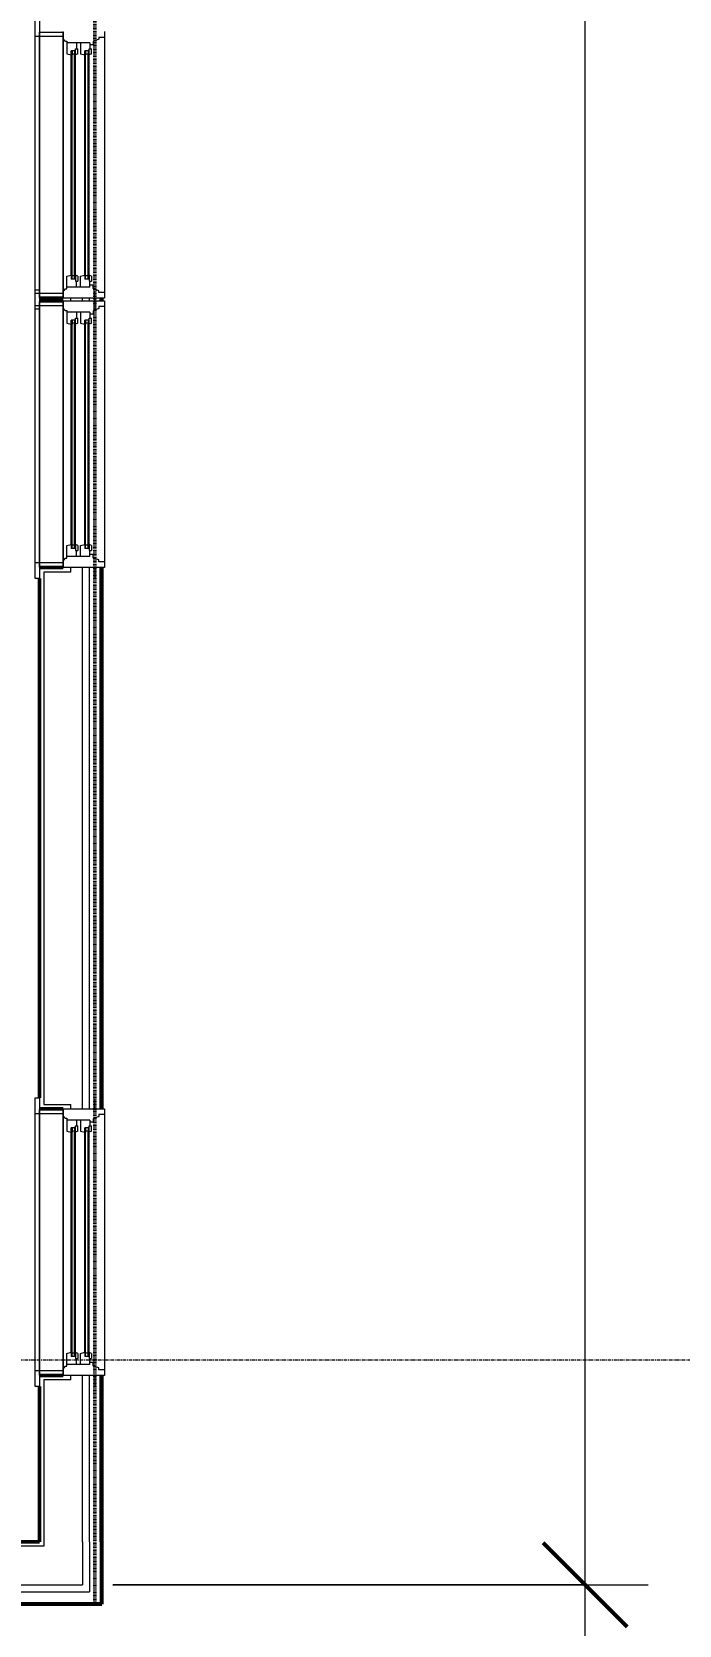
# Model space of a CAD drawing. Header units: inches. Extents: x -4217 to -1814, y 9706 to 12425.
# Drawn here: x -2077.9 to -1985.7, y 11244.4 to 11471.6 of the extents above; entities that cross this region are included whole.
import ezdxf

# ---------------------------------------------------------------- set-up
doc = ezdxf.new("R2010")
doc.units = ezdxf.units.IN
doc.header["$MEASUREMENT"] = 0
doc.linetypes.add('Dash 1_16_', pattern=[0.125, 0.0625, -0.0625])
doc.linetypes.add('Grid Line 1_2_', pattern=[0.875, 0.5, -0.125, 0.125, -0.125])
for name, color, linetype, lineweight in [('A-ANNO-DIMS', 211, 'Continuous', 9), ('A-ANNO-DIMS-96', 211, 'Continuous', 9), ('A-GLAZ-3', 7, 'Continuous', 9), ('A-GLAZ-4', 50, 'Continuous', 20), ('A-WALL-3', 250, 'Continuous', 50), ('A-WALL-4', 10, 'Continuous', 13), ('C-PROP-LINE-2', 91, 'Dash 1_16_', 50), ('S-GRID-1', 1, 'Grid Line 1_2_', 9)]:
    doc.layers.add(name, color=color, linetype=linetype, lineweight=lineweight)
doc.styles.add('Century Gothic', font='ufonts.com_century-gothic.ttf', dxfattribs={"height": 9})
doc.dimstyles.new('OD__1_8__Tol__', dxfattribs={"dimscale": 12, "dimtxt": 9.397514, "dimasz": 1, "dimexe": 0.75, "dimexo": 0.5, "dimgap": 0.125, "dimtad": 1, "dimdec": 3, "dimrnd": 0.125, "dimzin": 3, "dimdsep": 46, "dimlunit": 4, "dimtxsty": 'Century Gothic', "dimblk1": 'OBLIQUE', "dimblk2": 'OBLIQUE', "dimsah": 1, "dimcen": 0.09, "dimdle": 0.75, "dimazin": 0, "dimtfac": 1, "dimtdec": 4, "dimtix": 1, "dimtmove": 0, "dimatfit": 3, "dimfxl": 1, "dimtvp": 1, "dimtfill": 1, "dimfrac": 2, "dimtolj": 1, "dimtzin": 0, "dimarcsym": 2})

# ---------------------------------------------------------------- blocks, each defined once
blk = doc.blocks.new('DIMBLOCK14-FLOOR PLAN - 2ND FLOOR')
at = {"layer": 'A-ANNO-DIMS-96'}
for p, q in [((-1999.05, 11241.14), (-1999.05, 12124.84)), ((-2066.36, 12115.84), (-1990.05, 12115.84)), ((-1999.05, 12115.84), (-2066.36, 12115.84)), ((-2066.36, 11250.14), (-1990.05, 11250.14)), ((-1999.05, 11250.14), (-2066.36, 11250.14))]:
    blk.add_line(p, q, dxfattribs=at)
at = {"layer": 'A-ANNO-DIMS-96', "lineweight": 50}
for p, q in [((-1999.05, 12115.84), (-2005.05, 12121.84)), ((-1999.05, 12115.84), (-1993.05, 12109.84)), ((-1999.05, 11250.14), (-2005.05, 11256.14)), ((-1999.05, 11250.14), (-1993.05, 11244.14))]:
    blk.add_line(p, q, dxfattribs=at)
at = {"layer": 'A-ANNO-DIMS-96', "color": 0, "insert": (-2012.09, 11652.26), "char_height": 9, "width": 73.7481, "attachment_point": 1, "rotation": 90, "line_spacing_factor": 0.984502, "style": 'Century Gothic', "bg_fill": 3, "box_fill_scale": 1.25, "bg_fill_color": 256, "bg_fill_true_color": 13158600, "bg_fill_transparency": 0}
blk.add_mtext('72\' - 1 3/4"', dxfattribs=at)
blk = doc.blocks.new('_Oblique')
at = {"color": 0, "linetype": 'ByBlock', "lineweight": -2}
blk.add_line((-0.5, -0.5), (0.5, 0.5), dxfattribs=at)

msp = doc.modelspace()

# ---------------------------------------------------------------- linework, layer by layer
at = {"layer": 'A-GLAZ-3'}
for p, q in [((-2077.42374, 11432.01518), (-2077.42374, 11473.16361)), ((-2076.79874, 11473.16361), (-2076.79874, 11432.01518)), ((-2076.79874, 11470.91361), (-2077.42374, 11470.91361)), ((-2076.79874, 11433.64018), (-2076.79874, 11471.53861)), ((-2077.42374, 11434.76361), (-2076.79874, 11434.76361)), ((-2077.42374, 11393.61518), (-2077.42374, 11434.76361)), ((-2076.79874, 11434.26518), (-2077.42374, 11434.26518)), ((-2076.79874, 11434.76361), (-2076.79874, 11393.61518)), ((-2076.79874, 11432.51361), (-2077.42374, 11432.51361)), ((-2076.79874, 11432.01518), (-2077.42374, 11432.01518)), ((-2076.79874, 11395.24018), (-2076.79874, 11433.13861)), ((-2076.79874, 11395.86518), (-2077.42374, 11395.86518)), ((-2076.79874, 11393.61518), (-2077.42374, 11393.61518)), ((-2077.42374, 11319.56361), (-2076.79874, 11319.56361)), ((-2077.42374, 11278.41518), (-2077.42374, 11319.56361)), ((-2076.79874, 11319.56361), (-2076.79874, 11278.41518)), ((-2076.79874, 11317.31361), (-2077.42374, 11317.31361)), ((-2076.79874, 11280.04018), (-2076.79874, 11317.93861)), ((-2076.79874, 11280.66518), (-2077.42374, 11280.66518)), ((-2076.79874, 11278.41518), (-2077.42374, 11278.41518))]:
    msp.add_line(p, q, dxfattribs=at)
at = {"layer": 'A-WALL-3'}
for p, q in [((-2076.79874, 11393.61518), (-2076.79874, 11319.56361)), ((-2076.79874, 11278.41518), (-2076.79874, 11256.2644)), ((-2076.79874, 11256.2644), (-2098.94952, 11256.2644))]:
    msp.add_line(p, q, dxfattribs=at)
at = {"layer": 'A-WALL-4'}
for p, q in [((-2076.17374, 11394.55268), (-2076.17374, 11318.62611)), ((-2076.17374, 11279.35268), (-2076.17374, 11256.2644)), ((-2076.17374, 11255.6394), (-2099.88702, 11255.6394)), ((-2076.17374, 11256.2644), (-2076.17374, 11255.6394))]:
    msp.add_line(p, q, dxfattribs=at)

# ---------------------------------------------------------------- dimensions: what is measured, and where the dimension line sits
at = {"layer": 'A-ANNO-DIMS'}
dim = msp.add_linear_dim(base=(-1999.05363, 12115.8394), p1=(-2072.36124, 11250.1394), p2=(-2072.36124, 12115.8394), angle=90, dimstyle='OD__1_8__Tol__', override={"dimpost": '<>', "dimfxl": 865.7}, dxfattribs=at)
dim.commit()
dim.dimension.update_dxf_attribs({"geometry": 'DIMBLOCK14-FLOOR PLAN - 2ND FLOOR', "text_midpoint": (-2005.77864, 11682.9894)})

# ---------------------------------------------------------------- next in the draw order: linework, layer by layer
at = {"layer": 'A-GLAZ-3'}
for p, q in [((-2076.79874, 11471.53861), (-2073.42374, 11471.53861)), ((-2073.42374, 11470.91361), (-2076.79874, 11470.91361)), ((-2073.42374, 11471.53861), (-2073.42374, 11433.64018)), ((-2072.29874, 11436.89018), (-2072.29874, 11468.28861)), ((-2072.17374, 11468.88236), (-2072.17374, 11468.28861)), ((-2071.79874, 11468.41361), (-2072.17374, 11468.41361)), ((-2072.17374, 11436.89018), (-2072.17374, 11468.28861)), ((-2071.79874, 11468.88236), (-2071.79874, 11468.28861)), ((-2071.79874, 11436.89018), (-2071.79874, 11468.28861)), ((-2071.67374, 11436.89018), (-2071.67374, 11468.28861)), ((-2070.36124, 11436.89018), (-2070.36124, 11468.28861)), ((-2070.23624, 11468.88236), (-2070.23624, 11468.28861)), ((-2069.86124, 11468.41361), (-2070.23624, 11468.41361)), ((-2070.23624, 11436.89018), (-2070.23624, 11468.28861)), ((-2069.86124, 11468.88236), (-2069.86124, 11468.28861)), ((-2069.86124, 11436.89018), (-2069.86124, 11468.28861)), ((-2069.73624, 11436.89018), (-2069.73624, 11468.28861)), ((-2072.17374, 11436.29643), (-2072.17374, 11436.89018)), ((-2071.79874, 11436.76518), (-2072.17374, 11436.76518)), ((-2071.79874, 11436.29643), (-2071.79874, 11436.89018)), ((-2070.23624, 11436.29643), (-2070.23624, 11436.89018)), ((-2069.86124, 11436.76518), (-2070.23624, 11436.76518)), ((-2069.86124, 11436.29643), (-2069.86124, 11436.89018)), ((-2073.42374, 11434.26518), (-2076.79874, 11434.26518)), ((-2073.42374, 11433.64018), (-2076.79874, 11433.64018)), ((-2076.79874, 11433.13861), (-2073.42374, 11433.13861)), ((-2073.42374, 11432.51361), (-2076.79874, 11432.51361)), ((-2073.42374, 11433.13861), (-2073.42374, 11395.24018)), ((-2072.29874, 11398.49018), (-2072.29874, 11429.88861)), ((-2072.17374, 11430.48236), (-2072.17374, 11429.88861)), ((-2071.79874, 11430.01361), (-2072.17374, 11430.01361)), ((-2072.17374, 11398.49018), (-2072.17374, 11429.88861)), ((-2071.79874, 11430.48236), (-2071.79874, 11429.88861)), ((-2071.79874, 11398.49018), (-2071.79874, 11429.88861)), ((-2071.67374, 11398.49018), (-2071.67374, 11429.88861)), ((-2070.36124, 11398.49018), (-2070.36124, 11429.88861)), ((-2070.23624, 11430.48236), (-2070.23624, 11429.88861)), ((-2069.86124, 11430.01361), (-2070.23624, 11430.01361)), ((-2070.23624, 11398.49018), (-2070.23624, 11429.88861)), ((-2069.86124, 11430.48236), (-2069.86124, 11429.88861)), ((-2069.86124, 11398.49018), (-2069.86124, 11429.88861)), ((-2069.73624, 11398.49018), (-2069.73624, 11429.88861)), ((-2072.17374, 11397.89643), (-2072.17374, 11398.49018)), ((-2071.79874, 11398.36518), (-2072.17374, 11398.36518)), ((-2071.79874, 11397.89643), (-2071.79874, 11398.49018)), ((-2070.23624, 11397.89643), (-2070.23624, 11398.49018)), ((-2069.86124, 11398.36518), (-2070.23624, 11398.36518)), ((-2069.86124, 11397.89643), (-2069.86124, 11398.49018)), ((-2073.42374, 11395.86518), (-2076.79874, 11395.86518)), ((-2073.42374, 11395.24018), (-2076.79874, 11395.24018)), ((-2076.79874, 11317.93861), (-2073.42374, 11317.93861)), ((-2073.42374, 11317.31361), (-2076.79874, 11317.31361)), ((-2073.42374, 11317.93861), (-2073.42374, 11280.04018)), ((-2072.29874, 11283.29018), (-2072.29874, 11314.68861)), ((-2072.17374, 11315.28236), (-2072.17374, 11314.68861)), ((-2071.79874, 11314.81361), (-2072.17374, 11314.81361)), ((-2072.17374, 11283.29018), (-2072.17374, 11314.68861)), ((-2071.79874, 11315.28236), (-2071.79874, 11314.68861)), ((-2071.79874, 11283.29018), (-2071.79874, 11314.68861)), ((-2071.67374, 11283.29018), (-2071.67374, 11314.68861)), ((-2070.36124, 11283.29018), (-2070.36124, 11314.68861)), ((-2070.23624, 11315.28236), (-2070.23624, 11314.68861)), ((-2069.86124, 11314.81361), (-2070.23624, 11314.81361)), ((-2070.23624, 11283.29018), (-2070.23624, 11314.68861)), ((-2069.86124, 11315.28236), (-2069.86124, 11314.68861)), ((-2069.86124, 11283.29018), (-2069.86124, 11314.68861)), ((-2069.73624, 11283.29018), (-2069.73624, 11314.68861)), ((-2072.17374, 11282.69643), (-2072.17374, 11283.29018)), ((-2071.79874, 11283.16518), (-2072.17374, 11283.16518)), ((-2071.79874, 11282.69643), (-2071.79874, 11283.29018)), ((-2070.23624, 11282.69643), (-2070.23624, 11283.29018)), ((-2069.86124, 11283.16518), (-2070.23624, 11283.16518)), ((-2069.86124, 11282.69643), (-2069.86124, 11283.29018)), ((-2073.42374, 11280.66518), (-2076.79874, 11280.66518)), ((-2073.42374, 11280.04018), (-2076.79874, 11280.04018))]:
    msp.add_line(p, q, dxfattribs=at)
at = {"layer": 'A-GLAZ-4'}
for p, q in [((-2073.42374, 11433.57768), (-2073.42374, 11471.60111)), ((-2073.14358, 11470.25736), (-2073.42374, 11470.59125)), ((-2068.36124, 11470.51393), (-2069.17374, 11470.19486)), ((-2068.36124, 11470.78861), (-2068.36124, 11470.51393)), ((-2067.54874, 11470.78861), (-2068.36124, 11470.78861)), ((-2067.54874, 11471.60111), (-2067.54874, 11433.57768)), ((-2073.14358, 11470.25736), (-2072.92374, 11470.25736)), ((-2072.92374, 11470.25736), (-2072.92374, 11468.44486)), ((-2069.61124, 11470.00736), (-2072.92374, 11470.00736)), ((-2072.92374, 11468.44486), (-2072.29874, 11468.28861)), ((-2071.67374, 11468.88236), (-2072.29874, 11468.88236)), ((-2072.29874, 11468.28861), (-2072.29874, 11468.88236)), ((-2071.67374, 11469.16361), (-2071.32999, 11469.16361)), ((-2071.67374, 11468.29174), (-2071.67374, 11469.16361)), ((-2071.32999, 11468.44486), (-2071.67374, 11468.29174)), ((-2071.54874, 11470.00736), (-2071.54874, 11469.16361)), ((-2071.32999, 11468.44486), (-2071.32999, 11469.16361)), ((-2070.98624, 11470.00736), (-2070.98624, 11468.44486)), ((-2070.98624, 11468.44486), (-2070.36124, 11468.28861)), ((-2069.73624, 11468.88236), (-2070.36124, 11468.88236)), ((-2070.36124, 11468.28861), (-2070.36124, 11468.88236)), ((-2069.73624, 11469.16361), (-2069.39249, 11469.16361)), ((-2069.73624, 11468.29174), (-2069.73624, 11469.16361)), ((-2069.39249, 11468.44486), (-2069.73624, 11468.29174)), ((-2069.61124, 11470.00736), (-2069.61124, 11469.16361)), ((-2069.17374, 11469.72611), (-2069.61124, 11469.72611)), ((-2069.39249, 11468.44486), (-2069.39249, 11469.16361)), ((-2069.17374, 11470.19486), (-2069.17374, 11469.72611)), ((-2072.92374, 11436.73393), (-2072.29874, 11436.89018)), ((-2072.92374, 11434.92143), (-2072.92374, 11436.73393)), ((-2072.29874, 11436.89018), (-2072.29874, 11436.29643)), ((-2071.67374, 11436.29643), (-2072.29874, 11436.29643)), ((-2071.32999, 11436.73393), (-2071.67374, 11436.88705)), ((-2071.67374, 11436.88705), (-2071.67374, 11436.01518)), ((-2071.32999, 11436.73393), (-2071.32999, 11436.01518)), ((-2070.98624, 11436.73393), (-2070.36124, 11436.89018)), ((-2070.98624, 11435.17143), (-2070.98624, 11436.73393)), ((-2070.36124, 11436.89018), (-2070.36124, 11436.29643)), ((-2069.73624, 11436.29643), (-2070.36124, 11436.29643)), ((-2069.39249, 11436.73393), (-2069.73624, 11436.88705)), ((-2069.73624, 11436.88705), (-2069.73624, 11436.01518)), ((-2069.39249, 11436.73393), (-2069.39249, 11436.01518)), ((-2073.14358, 11434.92143), (-2073.42374, 11434.58755)), ((-2073.14358, 11434.92143), (-2072.92374, 11434.92143)), ((-2069.61124, 11435.17143), (-2072.92374, 11435.17143)), ((-2071.67374, 11436.01518), (-2071.32999, 11436.01518)), ((-2071.54874, 11435.17143), (-2071.54874, 11436.01518)), ((-2069.73624, 11436.01518), (-2069.39249, 11436.01518)), ((-2069.61124, 11435.17143), (-2069.61124, 11436.01518)), ((-2069.17374, 11435.45268), (-2069.61124, 11435.45268)), ((-2069.17374, 11434.98393), (-2069.17374, 11435.45268)), ((-2068.36124, 11434.66486), (-2069.17374, 11434.98393)), ((-2068.92374, 11433.20111), (-2068.92374, 11434.70111)), ((-2068.36124, 11434.39018), (-2068.36124, 11434.66486)), ((-2067.54874, 11434.39018), (-2068.36124, 11434.39018)), ((-2067.54874, 11433.57768), (-2073.42374, 11433.57768)), ((-2073.42374, 11433.20111), (-2067.54874, 11433.20111)), ((-2073.42374, 11395.17768), (-2073.42374, 11433.20111)), ((-2073.14358, 11431.85736), (-2073.42374, 11432.19125)), ((-2073.14358, 11431.85736), (-2072.92374, 11431.85736)), ((-2072.92374, 11431.85736), (-2072.92374, 11430.04486)), ((-2068.36124, 11432.11393), (-2069.17374, 11431.79486)), ((-2069.17374, 11431.79486), (-2069.17374, 11431.32611)), ((-2068.92374, 11433.57768), (-2068.92374, 11432.07768)), ((-2068.36124, 11432.38861), (-2068.36124, 11432.11393)), ((-2067.54874, 11432.38861), (-2068.36124, 11432.38861)), ((-2067.54874, 11433.20111), (-2067.54874, 11395.17768)), ((-2069.61124, 11431.60736), (-2072.92374, 11431.60736)), ((-2072.92374, 11430.04486), (-2072.29874, 11429.88861)), ((-2071.67374, 11430.48236), (-2072.29874, 11430.48236)), ((-2072.29874, 11429.88861), (-2072.29874, 11430.48236)), ((-2071.67374, 11430.76361), (-2071.32999, 11430.76361)), ((-2071.67374, 11429.89174), (-2071.67374, 11430.76361)), ((-2071.32999, 11430.04486), (-2071.67374, 11429.89174)), ((-2071.54874, 11431.60736), (-2071.54874, 11430.76361)), ((-2071.32999, 11430.04486), (-2071.32999, 11430.76361)), ((-2070.98624, 11431.60736), (-2070.98624, 11430.04486)), ((-2070.98624, 11430.04486), (-2070.36124, 11429.88861)), ((-2069.73624, 11430.48236), (-2070.36124, 11430.48236)), ((-2070.36124, 11429.88861), (-2070.36124, 11430.48236)), ((-2069.73624, 11430.76361), (-2069.39249, 11430.76361)), ((-2069.73624, 11429.89174), (-2069.73624, 11430.76361)), ((-2069.39249, 11430.04486), (-2069.73624, 11429.89174)), ((-2069.61124, 11431.60736), (-2069.61124, 11430.76361)), ((-2069.17374, 11431.32611), (-2069.61124, 11431.32611)), ((-2069.39249, 11430.04486), (-2069.39249, 11430.76361)), ((-2072.92374, 11398.33393), (-2072.29874, 11398.49018)), ((-2072.92374, 11396.52143), (-2072.92374, 11398.33393)), ((-2072.29874, 11398.49018), (-2072.29874, 11397.89643)), ((-2071.67374, 11397.89643), (-2072.29874, 11397.89643)), ((-2071.32999, 11398.33393), (-2071.67374, 11398.48705)), ((-2071.67374, 11398.48705), (-2071.67374, 11397.61518)), ((-2071.32999, 11398.33393), (-2071.32999, 11397.61518)), ((-2070.98624, 11398.33393), (-2070.36124, 11398.49018)), ((-2070.98624, 11396.77143), (-2070.98624, 11398.33393)), ((-2070.36124, 11398.49018), (-2070.36124, 11397.89643)), ((-2069.73624, 11397.89643), (-2070.36124, 11397.89643)), ((-2069.39249, 11398.33393), (-2069.73624, 11398.48705)), ((-2069.73624, 11398.48705), (-2069.73624, 11397.61518)), ((-2069.39249, 11398.33393), (-2069.39249, 11397.61518)), ((-2073.14358, 11396.52143), (-2073.42374, 11396.18755)), ((-2073.14358, 11396.52143), (-2072.92374, 11396.52143)), ((-2069.61124, 11396.77143), (-2072.92374, 11396.77143)), ((-2071.67374, 11397.61518), (-2071.32999, 11397.61518)), ((-2071.54874, 11396.77143), (-2071.54874, 11397.61518)), ((-2069.73624, 11397.61518), (-2069.39249, 11397.61518)), ((-2069.61124, 11396.77143), (-2069.61124, 11397.61518)), ((-2069.17374, 11397.05268), (-2069.61124, 11397.05268)), ((-2069.17374, 11396.58393), (-2069.17374, 11397.05268)), ((-2068.36124, 11396.26486), (-2069.17374, 11396.58393)), ((-2068.36124, 11395.99018), (-2068.36124, 11396.26486)), ((-2067.54874, 11395.99018), (-2068.36124, 11395.99018)), ((-2067.54874, 11395.17768), (-2073.42374, 11395.17768)), ((-2068.92374, 11395.17768), (-2068.92374, 11393.67768)), ((-2068.92374, 11318.00111), (-2068.92374, 11319.50111)), ((-2073.42374, 11318.00111), (-2067.54874, 11318.00111)), ((-2073.42374, 11279.97768), (-2073.42374, 11318.00111)), ((-2073.14358, 11316.65736), (-2073.42374, 11316.99125)), ((-2073.14358, 11316.65736), (-2072.92374, 11316.65736)), ((-2072.92374, 11316.65736), (-2072.92374, 11314.84486)), ((-2069.61124, 11316.40736), (-2072.92374, 11316.40736)), ((-2071.54874, 11316.40736), (-2071.54874, 11315.56361)), ((-2070.98624, 11316.40736), (-2070.98624, 11314.84486)), ((-2069.61124, 11316.40736), (-2069.61124, 11315.56361)), ((-2069.17374, 11316.12611), (-2069.61124, 11316.12611)), ((-2068.36124, 11316.91393), (-2069.17374, 11316.59486)), ((-2069.17374, 11316.59486), (-2069.17374, 11316.12611)), ((-2068.36124, 11317.18861), (-2068.36124, 11316.91393)), ((-2067.54874, 11317.18861), (-2068.36124, 11317.18861)), ((-2067.54874, 11318.00111), (-2067.54874, 11279.97768)), ((-2072.92374, 11314.84486), (-2072.29874, 11314.68861)), ((-2071.67374, 11315.28236), (-2072.29874, 11315.28236)), ((-2072.29874, 11314.68861), (-2072.29874, 11315.28236)), ((-2071.67374, 11315.56361), (-2071.32999, 11315.56361)), ((-2071.67374, 11314.69174), (-2071.67374, 11315.56361)), ((-2071.32999, 11314.84486), (-2071.67374, 11314.69174)), ((-2071.32999, 11314.84486), (-2071.32999, 11315.56361)), ((-2070.98624, 11314.84486), (-2070.36124, 11314.68861)), ((-2069.73624, 11315.28236), (-2070.36124, 11315.28236)), ((-2070.36124, 11314.68861), (-2070.36124, 11315.28236)), ((-2069.73624, 11315.56361), (-2069.39249, 11315.56361)), ((-2069.73624, 11314.69174), (-2069.73624, 11315.56361)), ((-2069.39249, 11314.84486), (-2069.73624, 11314.69174)), ((-2069.39249, 11314.84486), (-2069.39249, 11315.56361)), ((-2072.92374, 11283.13393), (-2072.29874, 11283.29018)), ((-2072.92374, 11281.32143), (-2072.92374, 11283.13393)), ((-2072.29874, 11283.29018), (-2072.29874, 11282.69643)), ((-2071.67374, 11282.69643), (-2072.29874, 11282.69643)), ((-2071.32999, 11283.13393), (-2071.67374, 11283.28705)), ((-2071.67374, 11283.28705), (-2071.67374, 11282.41518)), ((-2071.67374, 11282.41518), (-2071.32999, 11282.41518)), ((-2071.54874, 11281.57143), (-2071.54874, 11282.41518)), ((-2071.32999, 11283.13393), (-2071.32999, 11282.41518)), ((-2070.98624, 11283.13393), (-2070.36124, 11283.29018)), ((-2070.98624, 11281.57143), (-2070.98624, 11283.13393)), ((-2070.36124, 11283.29018), (-2070.36124, 11282.69643)), ((-2069.73624, 11282.69643), (-2070.36124, 11282.69643)), ((-2069.39249, 11283.13393), (-2069.73624, 11283.28705)), ((-2069.73624, 11283.28705), (-2069.73624, 11282.41518)), ((-2069.73624, 11282.41518), (-2069.39249, 11282.41518)), ((-2069.61124, 11281.57143), (-2069.61124, 11282.41518)), ((-2069.17374, 11281.85268), (-2069.61124, 11281.85268)), ((-2069.39249, 11283.13393), (-2069.39249, 11282.41518)), ((-2069.17374, 11281.38393), (-2069.17374, 11281.85268)), ((-2073.14358, 11281.32143), (-2073.42374, 11280.98755)), ((-2067.54874, 11279.97768), (-2073.42374, 11279.97768)), ((-2073.14358, 11281.32143), (-2072.92374, 11281.32143)), ((-2069.61124, 11281.57143), (-2072.92374, 11281.57143)), ((-2068.36124, 11281.06486), (-2069.17374, 11281.38393)), ((-2068.92374, 11279.97768), (-2068.92374, 11278.47768)), ((-2068.36124, 11280.79018), (-2068.36124, 11281.06486)), ((-2067.54874, 11280.79018), (-2068.36124, 11280.79018))]:
    msp.add_line(p, q, dxfattribs=at)
at = {"layer": 'A-WALL-3'}
for p, q in [((-2073.42374, 11433.57768), (-2076.79874, 11433.57768)), ((-2076.79874, 11433.20111), (-2073.42374, 11433.20111)), ((-2067.92374, 11433.20111), (-2067.92374, 11433.57768)), ((-2073.42374, 11395.17768), (-2076.79874, 11395.17768)), ((-2067.92374, 11318.00111), (-2067.92374, 11395.17768)), ((-2076.79874, 11318.00111), (-2073.42374, 11318.00111)), ((-2073.42374, 11279.97768), (-2076.79874, 11279.97768)), ((-2067.92374, 11256.2644), (-2067.92374, 11279.97768)), ((-2067.92374, 11247.6394), (-2067.92374, 11256.2644)), ((-2100.51202, 11247.3894), (-2067.92374, 11247.3894)), ((-2067.92374, 11247.3894), (-2067.92374, 11247.6394))]:
    msp.add_line(p, q, dxfattribs=at)
at = {"layer": 'A-WALL-4'}
for p, q in [((-2072.36124, 11433.20111), (-2072.36124, 11433.57768)), ((-2070.67374, 11433.20111), (-2070.67374, 11433.57768)), ((-2069.67374, 11433.20111), (-2069.67374, 11433.57768)), ((-2068.17374, 11433.20111), (-2068.17374, 11433.57768)), ((-2072.36124, 11394.55268), (-2076.17374, 11394.55268)), ((-2072.36124, 11394.55268), (-2072.36124, 11395.17768)), ((-2070.67374, 11318.00111), (-2070.67374, 11395.17768)), ((-2069.67374, 11318.00111), (-2069.67374, 11395.17768)), ((-2068.17374, 11318.00111), (-2068.17374, 11395.17768)), ((-2076.17374, 11318.62611), (-2072.36124, 11318.62611)), ((-2072.36124, 11318.00111), (-2072.36124, 11318.62611)), ((-2072.36124, 11279.35268), (-2072.36124, 11279.97768)), ((-2070.67374, 11256.2644), (-2070.67374, 11279.97768)), ((-2069.67374, 11256.2644), (-2069.67374, 11279.97768)), ((-2068.17374, 11256.2644), (-2068.17374, 11279.97768)), ((-2072.36124, 11279.35268), (-2076.17374, 11279.35268)), ((-2070.67374, 11256.2644), (-2070.67374, 11255.6394)), ((-2070.67374, 11255.6394), (-2070.67374, 11250.1394)), ((-2069.67374, 11256.2644), (-2069.67374, 11250.1394)), ((-2068.17374, 11256.2644), (-2068.17374, 11249.1394)), ((-2100.51202, 11250.1394), (-2070.67374, 11250.1394)), ((-2069.67374, 11250.1394), (-2069.67374, 11249.1394)), ((-2100.51202, 11249.1394), (-2069.67374, 11249.1394)), ((-2068.17374, 11249.1394), (-2068.17374, 11247.6394)), ((-2100.51202, 11247.6394), (-2068.17374, 11247.6394))]:
    msp.add_line(p, q, dxfattribs=at)
at = {"layer": 'C-PROP-LINE-2'}
for q in [(-2068.92374, 12118.5894), (-3400.04874, 11247.3894)]:
    msp.add_line((-2068.92374, 11247.3894), q, dxfattribs=at)
at = {"layer": 'S-GRID-1'}
msp.add_line((-1814.20638, 11282.1894), (-4168.71446, 11282.1894), dxfattribs=at)

doc.saveas('drawing.dxf')
